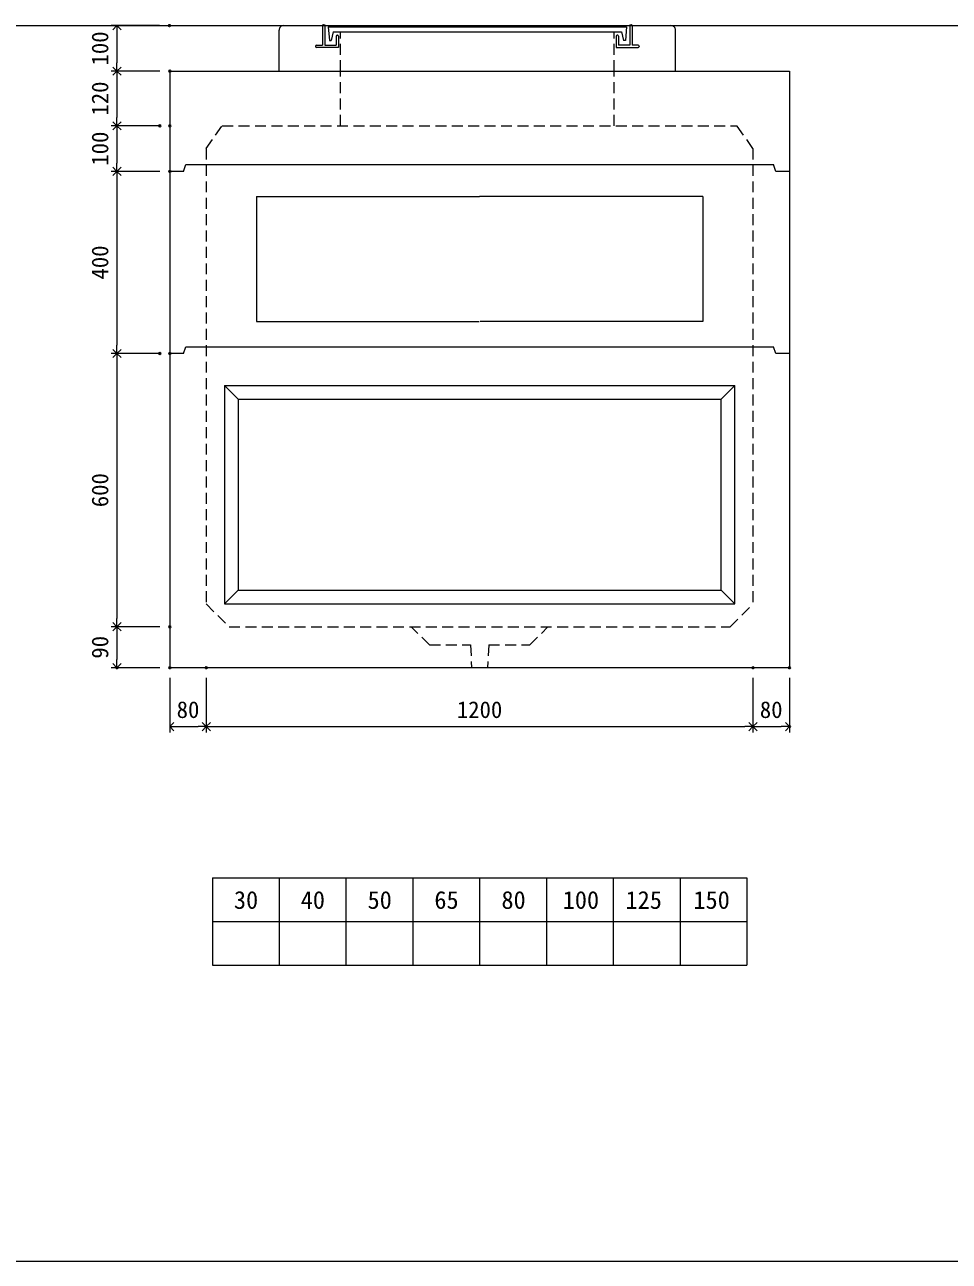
# Model space of a CAD drawing. Units: millimetres, scale not verified. Extents: x -6420 to 6420, y -3088 to 3088.
# Drawn here: x 2361 to 4391, y -2612 to 103 of the extents above; entities that cross this region are included whole.
import ezdxf
from ezdxf.enums import TextEntityAlignment as Align

# ---------------------------------------------------------------- set-up
doc = ezdxf.new("R2010")
doc.units = ezdxf.units.MM
doc.header["$LTSCALE"] = 20
doc.header["$PDMODE"] = 32
doc.header["$PDSIZE"] = 4
doc.linetypes.add('DASHED1', pattern=[1.8, 1.2, -0.6])
doc.linetypes.add('USER2', pattern=[50.8, 31.75, -6.35, 6.35, -6.35])
doc.layers.add('0-1_Defpoints', color=7, linetype='Continuous')
for name, color, linetype, lineweight in [('0-2_waku', 7, 'Continuous', 18), ('0-3_gaikei', 7, 'Continuous', 18), ('0-4_kakure', 7, 'DASHED1', 5), ('0-5_sunpou', 7, 'Continuous', 5), ('0-8_uchigawa', 6, 'Continuous', 18), ('0-A_futa', 3, 'Continuous', 18), ('0-B_GL', 4, 'Continuous', 18), ('0-D_文字１', 7, 'Continuous', 18), ('1-2_uchigawa2', 6, 'USER2', 18)]:
    doc.layers.add(name, color=color, linetype=linetype, lineweight=lineweight)
doc.styles.add('ＭＳ ゴシック', font='')
doc.styles.get('ＭＳ ゴシック').set_extended_font_data('MS Gothic')

# ---------------------------------------------------------------- blocks, each defined once
blk = doc.blocks.new('_Open90')
at = {"layer": '0-5_sunpou'}
blk.add_line((0, 0), (-1, 0), dxfattribs=at)
blk.add_lwpolyline([(-0.5, 0.5), (0, 0), (-0.5, -0.5)], dxfattribs=at)
blk = doc.blocks.new('D60')
at = {"layer": '0-1_Defpoints'}
for p in [(5263.24, 1920.17), (5147.22, 1320.17), (5263.24, 1320.17)]:
    blk.add_point(p, dxfattribs=at)
at = {"layer": '0-5_sunpou'}
for p, q in [((5241.24, 1920.17), (5134.22, 1920.17)), ((5147.22, 1902.17), (5147.22, 1338.17)), ((5241.24, 1320.17), (5134.22, 1320.17))]:
    blk.add_line(p, q, dxfattribs=at)
at = {"layer": '0-5_sunpou', "xscale": 18, "yscale": 18}
for p, rotation in [((5147.22, 1920.17), 90), ((5147.22, 1320.17), 270)]:
    blk.add_blockref('_Open90', p, dxfattribs=dict(at, rotation=rotation))
at = {"layer": '0-5_sunpou', "style": 'ＭＳ ゴシック'}
blk.add_text('600', height=36.66, rotation=90, dxfattribs=at).set_placement((5139.22, 1582.67), align=Align.BOTTOM_LEFT)
blk = doc.blocks.new('D61')
at = {"layer": '0-1_Defpoints'}
for p in [(5263.24, 1320.17), (5147.22, 1230.17), (5263.24, 1230.17)]:
    blk.add_point(p, dxfattribs=at)
at = {"layer": '0-5_sunpou'}
for p, q in [((5241.24, 1320.17), (5134.22, 1320.17)), ((5147.22, 1302.17), (5147.22, 1248.17)), ((5241.24, 1230.17), (5134.22, 1230.17))]:
    blk.add_line(p, q, dxfattribs=at)
at = {"layer": '0-5_sunpou', "xscale": 18, "yscale": 18}
for p, rotation in [((5147.22, 1320.17), 90), ((5147.22, 1230.17), 270)]:
    blk.add_blockref('_Open90', p, dxfattribs=dict(at, rotation=rotation))
at = {"layer": '0-5_sunpou', "style": 'ＭＳ ゴシック'}
blk.add_text('90', height=36.66, rotation=90, dxfattribs=at).set_placement((5139.22, 1250.17), align=Align.BOTTOM_LEFT)
blk = doc.blocks.new('D62')
at = {"layer": '0-1_Defpoints'}
for p in [(5263.24, 1230.17), (5343.24, 1230.17), (5343.24, 1100.84)]:
    blk.add_point(p, dxfattribs=at)
at = {"layer": '0-5_sunpou'}
for p, q in [((5263.24, 1208.17), (5263.24, 1087.84)), ((5343.24, 1208.17), (5343.24, 1087.84)), ((5281.24, 1100.84), (5325.24, 1100.84))]:
    blk.add_line(p, q, dxfattribs=at)
at = {"layer": '0-5_sunpou', "xscale": 18, "yscale": 18, "rotation": 180}
blk.add_blockref('_Open90', (5263.24, 1100.84), dxfattribs=at)
at = {"layer": '0-5_sunpou', "xscale": 18, "yscale": 18}
blk.add_blockref('_Open90', (5343.24, 1100.84), dxfattribs=at)
at = {"layer": '0-5_sunpou', "style": 'ＭＳ ゴシック'}
blk.add_text('80', height=36.66, dxfattribs=at).set_placement((5278.24, 1108.84), align=Align.BOTTOM_LEFT)
blk = doc.blocks.new('D63')
at = {"layer": '0-1_Defpoints'}
for p in [(5343.24, 1230.17), (6543.24, 1230.17), (6543.24, 1100.84)]:
    blk.add_point(p, dxfattribs=at)
at = {"layer": '0-5_sunpou'}
for p, q in [((5343.24, 1208.17), (5343.24, 1087.84)), ((6543.24, 1208.17), (6543.24, 1087.84)), ((5361.24, 1100.84), (6525.24, 1100.84))]:
    blk.add_line(p, q, dxfattribs=at)
at = {"layer": '0-5_sunpou', "xscale": 18, "yscale": 18, "rotation": 180}
blk.add_blockref('_Open90', (5343.24, 1100.84), dxfattribs=at)
at = {"layer": '0-5_sunpou', "xscale": 18, "yscale": 18}
blk.add_blockref('_Open90', (6543.24, 1100.84), dxfattribs=at)
at = {"layer": '0-5_sunpou', "style": 'ＭＳ ゴシック'}
blk.add_text('1200', height=36.66, dxfattribs=at).set_placement((5893.24, 1108.84), align=Align.BOTTOM_LEFT)
blk = doc.blocks.new('D64')
at = {"layer": '0-1_Defpoints'}
for p in [(6543.24, 1230.17), (6623.24, 1230.17), (6623.24, 1100.84)]:
    blk.add_point(p, dxfattribs=at)
at = {"layer": '0-5_sunpou'}
for p, q in [((6543.24, 1208.17), (6543.24, 1087.84)), ((6623.24, 1208.17), (6623.24, 1087.84)), ((6561.24, 1100.84), (6605.24, 1100.84))]:
    blk.add_line(p, q, dxfattribs=at)
at = {"layer": '0-5_sunpou', "xscale": 18, "yscale": 18, "rotation": 180}
blk.add_blockref('_Open90', (6543.24, 1100.84), dxfattribs=at)
at = {"layer": '0-5_sunpou', "xscale": 18, "yscale": 18}
blk.add_blockref('_Open90', (6623.24, 1100.84), dxfattribs=at)
at = {"layer": '0-5_sunpou', "style": 'ＭＳ ゴシック'}
blk.add_text('80', height=36.66, dxfattribs=at).set_placement((6558.24, 1108.84), align=Align.BOTTOM_LEFT)
blk = doc.blocks.new('D46')
at = {"layer": '0-1_Defpoints'}
for p in [(5262.41, 2640.17), (5147.22, 2540.17), (5263.24, 2540.17)]:
    blk.add_point(p, dxfattribs=at)
at = {"layer": '0-5_sunpou'}
for p, q in [((5240.41, 2640.17), (5134.22, 2640.17)), ((5147.22, 2622.17), (5147.22, 2558.17)), ((5241.24, 2540.17), (5134.22, 2540.17))]:
    blk.add_line(p, q, dxfattribs=at)
at = {"layer": '0-5_sunpou', "xscale": 18, "yscale": 18}
for p, rotation in [((5147.22, 2640.17), 90), ((5147.22, 2540.17), 270)]:
    blk.add_blockref('_Open90', p, dxfattribs=dict(at, rotation=rotation))
at = {"layer": '0-5_sunpou', "style": 'ＭＳ ゴシック'}
blk.add_text('100', height=36.66, rotation=90, dxfattribs=at).set_placement((5139.22, 2552.67), align=Align.BOTTOM_LEFT)
blk = doc.blocks.new('D47')
at = {"layer": '0-1_Defpoints'}
for p in [(5263.24, 2540.17), (5147.22, 2420.17), (5263.24, 2420.17)]:
    blk.add_point(p, dxfattribs=at)
at = {"layer": '0-5_sunpou'}
for p, q in [((5241.24, 2540.17), (5134.22, 2540.17)), ((5147.22, 2522.17), (5147.22, 2438.17)), ((5241.24, 2420.17), (5134.22, 2420.17))]:
    blk.add_line(p, q, dxfattribs=at)
at = {"layer": '0-5_sunpou', "xscale": 18, "yscale": 18}
for p, rotation in [((5147.22, 2540.17), 90), ((5147.22, 2420.17), 270)]:
    blk.add_blockref('_Open90', p, dxfattribs=dict(at, rotation=rotation))
at = {"layer": '0-5_sunpou', "style": 'ＭＳ ゴシック'}
blk.add_text('120', height=36.66, rotation=90, dxfattribs=at).set_placement((5139.22, 2442.67), align=Align.BOTTOM_LEFT)
blk = doc.blocks.new('D76')
at = {"layer": '0-1_Defpoints'}
for p in [(5241.24, 2420.17), (5147.22, 2320.17), (5263.24, 2320.17)]:
    blk.add_point(p, dxfattribs=at)
at = {"layer": '0-5_sunpou'}
for p, q in [((5219.24, 2420.17), (5134.22, 2420.17)), ((5147.22, 2402.17), (5147.22, 2338.17)), ((5241.24, 2320.17), (5134.22, 2320.17))]:
    blk.add_line(p, q, dxfattribs=at)
at = {"layer": '0-5_sunpou', "xscale": 18, "yscale": 18}
for p, rotation in [((5147.22, 2420.17), 90), ((5147.22, 2320.17), 270)]:
    blk.add_blockref('_Open90', p, dxfattribs=dict(at, rotation=rotation))
at = {"layer": '0-5_sunpou', "style": 'ＭＳ ゴシック'}
blk.add_text('100', height=36.66, rotation=90, dxfattribs=at).set_placement((5139.22, 2332.67), align=Align.BOTTOM_LEFT)
blk = doc.blocks.new('D77')
at = {"layer": '0-1_Defpoints'}
for p in [(5263.24, 2320.17), (5147.22, 1920.17), (5241.24, 1920.17)]:
    blk.add_point(p, dxfattribs=at)
at = {"layer": '0-5_sunpou'}
for p, q in [((5241.24, 2320.17), (5134.22, 2320.17)), ((5147.22, 2302.17), (5147.22, 1938.17)), ((5219.24, 1920.17), (5134.22, 1920.17))]:
    blk.add_line(p, q, dxfattribs=at)
at = {"layer": '0-5_sunpou', "xscale": 18, "yscale": 18}
for p, rotation in [((5147.22, 2320.17), 90), ((5147.22, 1920.17), 270)]:
    blk.add_blockref('_Open90', p, dxfattribs=dict(at, rotation=rotation))
at = {"layer": '0-5_sunpou', "style": 'ＭＳ ゴシック'}
blk.add_text('400', height=36.66, rotation=90, dxfattribs=at).set_placement((5139.22, 2082.67), align=Align.BOTTOM_LEFT)

msp = doc.modelspace()

# ---------------------------------------------------------------- linework, layer by layer
at = {"layer": '0-2_waku'}
for p, q in [((2773.09, -1770.11), (2773.09, -1962.11)), ((2773.09, -1770.11), (2773.09, -1962.11)), ((2773.09, -1770.11), (2773.09, -1962.11)), ((2773.09, -1770.11), (2773.09, -1962.11)), ((2773.09, -1770.11), (3946.42, -1770.11)), ((2919.75, -1770.11), (2919.75, -1962.11)), ((3066.42, -1770.11), (3066.42, -1962.11)), ((3066.42, -1770.11), (3066.42, -1962.11)), ((3213.09, -1770.11), (3213.09, -1962.11)), ((3359.75, -1770.11), (3359.75, -1962.11)), ((3506.42, -1770.11), (3506.42, -1962.11)), ((3653.09, -1770.11), (3653.09, -1962.11)), ((3799.75, -1770.11), (3799.75, -1962.11)), ((3946.42, -1770.11), (3946.42, -1962.11)), ((2773.09, -1866.11), (3946.42, -1866.11)), ((2773.09, -1962.11), (3946.42, -1962.11)), ((-1740.25, -2612.45), (6419.75, -2612.45))]:
    msp.add_line(p, q, dxfattribs=at)
at = {"layer": '0-3_gaikei'}
for p, q in [((2919.75, 0.89), (2919.75, 90.89)), ((2929.75, 100.89), (3014.75, 100.89)), ((3694.75, 100.89), (3779.75, 100.89)), ((3789.75, 0.89), (3789.75, 90.89)), ((2679.75, 0.89), (4039.75, 0.89)), ((2679.75, 0.89), (2679.75, -1309.11)), ((4039.75, 0.89), (4039.75, -1309.11)), ((2709.75, -219.11), (2714.75, -204.11)), ((2714.75, -204.11), (4004.75, -204.11)), ((4009.75, -219.11), (4004.75, -204.11)), ((2709.75, -219.11), (2679.75, -219.11)), ((2709.75, -219.11), (2679.75, -219.11)), ((2709.75, -219.11), (2679.75, -219.11)), ((4039.75, -219.11), (4009.75, -219.11)), ((2709.75, -619.11), (2679.75, -619.11)), ((2709.75, -619.11), (2679.75, -619.11)), ((2709.75, -619.11), (2714.75, -604.11)), ((2709.75, -619.11), (2714.75, -604.11)), ((2714.75, -604.11), (4004.75, -604.11)), ((2714.75, -604.11), (4004.75, -604.11)), ((4009.75, -619.11), (4004.75, -604.11)), ((4009.75, -619.11), (4004.75, -604.11)), ((4039.75, -619.11), (4009.75, -619.11)), ((4039.75, -619.11), (4009.75, -619.11)), ((4039.75, -1309.11), (2679.75, -1309.11))]:
    msp.add_line(p, q, dxfattribs=at)
for centre, radius, start, end in [((2929.17, 91.47), 9.44, 86.47383, 183.52617), ((3780.08, 91.22), 9.68, 358.04251, 91.95749)]:
    msp.add_arc(centre, radius, start, end, dxfattribs=at)
at = {"layer": '0-4_kakure'}
for p, q in [((3054.75, 0.89), (3054.75, 87.39)), ((3654.75, 0.89), (3654.75, 87.39)), ((3054.75, -119.11), (3054.75, 0.89)), ((3654.75, -119.11), (3654.75, 0.89)), ((2759.75, -169.11), (2794.75, -119.11)), ((2794.75, -119.11), (3924.75, -119.11)), ((3959.75, -169.11), (3924.75, -119.11)), ((2759.75, -169.11), (2759.75, -1169.11)), ((3959.75, -169.11), (3959.75, -1169.11)), ((3909.75, -1219.11), (3959.75, -1169.11)), ((3249.75, -1259.11), (3209.75, -1219.11)), ((3249.75, -1259.11), (3339.75, -1259.11)), ((3339.75, -1259.11), (3342.25, -1309.11)), ((3379.75, -1259.11), (3377.25, -1309.11))]:
    msp.add_line(p, q, dxfattribs=at)
for points in [[(2759.75, -1169.11), (2809.75, -1219.11), (3909.75, -1219.11)], [(3379.75, -1259.11), (3469.75, -1259.11), (3509.75, -1219.11)]]:
    msp.add_lwpolyline(points, dxfattribs=at)
at = {"layer": '0-8_uchigawa'}
for p, q in [((2799.75, -689.11), (3919.75, -689.11)), ((2799.75, -689.11), (2799.75, -1169.11)), ((2799.75, -689.11), (2829.75, -719.11)), ((3919.75, -689.11), (3889.75, -719.11)), ((3919.75, -1169.11), (3919.75, -689.11)), ((2829.75, -719.11), (3889.75, -719.11)), ((2829.75, -719.11), (2829.75, -1139.11)), ((3889.75, -1139.11), (3889.75, -719.11)), ((2799.75, -1169.11), (2829.75, -1139.11)), ((2829.75, -1139.11), (3889.75, -1139.11)), ((3919.75, -1169.11), (3889.75, -1139.11)), ((2799.75, -1169.11), (3919.75, -1169.11))]:
    msp.add_line(p, q, dxfattribs=at)
at = {"layer": '0-A_futa'}
for p, q in [((3014.75, 100.89), (3014.75, 57.89)), ((3016.75, 102.89), (3019.75, 102.89)), ((3019.75, 102.89), (3019.75, 57.89)), ((3027.56, 98.39), (3681.89, 98.39)), ((3027.56, 98.39), (3030.05, 68.39)), ((3038.08, 87.39), (3033.76, 68.39)), ((3038.08, 87.39), (3671.42, 87.39)), ((3671.42, 87.39), (3675.73, 68.39)), ((3681.89, 98.39), (3679.64, 68.39)), ((3689.75, 102.89), (3692.75, 102.89)), ((3694.75, 100.89), (3694.75, 57.89)), ((2999.75, 55.89), (2999.75, 54.89)), ((3001.75, 57.89), (3014.75, 57.89)), ((3019.75, 57.89), (3044.75, 57.89)), ((3030.05, 68.39), (3033.76, 68.39)), ((3044.75, 77.89), (3044.75, 57.89)), ((3046.75, 79.89), (3047.75, 79.89)), ((3049.75, 77.89), (3049.75, 52.89)), ((3659.75, 77.89), (3659.75, 52.89)), ((3662.75, 79.89), (3661.75, 79.89)), ((3664.75, 77.89), (3664.75, 57.89)), ((3679.64, 68.39), (3675.73, 68.39)), ((3707.75, 57.89), (3694.75, 57.89)), ((3709.75, 55.89), (3709.75, 54.89)), ((3049.75, 52.89), (3001.75, 52.89)), ((3659.75, 52.89), (3707.75, 52.89))]:
    msp.add_line(p, q, dxfattribs=at)
msp.add_lwpolyline([(3689.75, 102.89), (3689.75, 57.89), (3664.75, 57.89)], dxfattribs=at)
for centre, start, end in [((3016.75, 100.89), 90, 180), ((3692.75, 100.89), 0, 90), ((3001.75, 55.89), 90, 180), ((3001.75, 54.89), 180, 270), ((3046.75, 77.89), 90, 180), ((3047.75, 77.89), 0, 90), ((3661.75, 77.89), 90, 180), ((3662.75, 77.89), 0, 90), ((3707.75, 55.89), 0, 90), ((3707.75, 54.89), 270, 0)]:
    msp.add_arc(centre, 2, start, end, dxfattribs=at)
at = {"layer": '0-B_GL'}
msp.add_line((-1740.25, 100.89), (6419.75, 100.89), dxfattribs=at)
at = {"layer": '1-2_uchigawa2'}
for p, q in [((2869.75, -274.12), (3359.75, -274.12)), ((2869.75, -274.12), (2869.75, -549.11)), ((3849.75, -274.12), (3359.75, -274.12)), ((3849.75, -274.12), (3849.75, -549.11)), ((2869.75, -549.11), (3358.51, -549.11)), ((3849.75, -549.11), (3361, -549.11))]:
    msp.add_line(p, q, dxfattribs=at)

# ---------------------------------------------------------------- block references
at = {"layer": '0-5_sunpou'}
for name in ['D46', 'D47', 'D76', 'D77', 'D60', 'D61', 'D62', 'D63', 'D64']:
    msp.add_blockref(name, (-2583.48, -2539.28), dxfattribs=at)

# ---------------------------------------------------------------- texts
at = {"layer": '0-D_文字１', "style": 'ＭＳ ゴシック'}
for s, p in [('30', (2820.47, -1850.28)), ('40', (2967.14, -1850.28)), ('50', (3113.8, -1850.28)), ('65', (3260.47, -1850.28)), ('80', (3407.68, -1850.28)), ('100', (3542.18, -1850.28)), ('125', (3680.03, -1850.28)), ('150', (3829.05, -1850.28))]:
    msp.add_text(s, height=39.1, dxfattribs=at).set_placement(p, align=Align.BOTTOM_LEFT)

doc.saveas('drawing.dxf')
